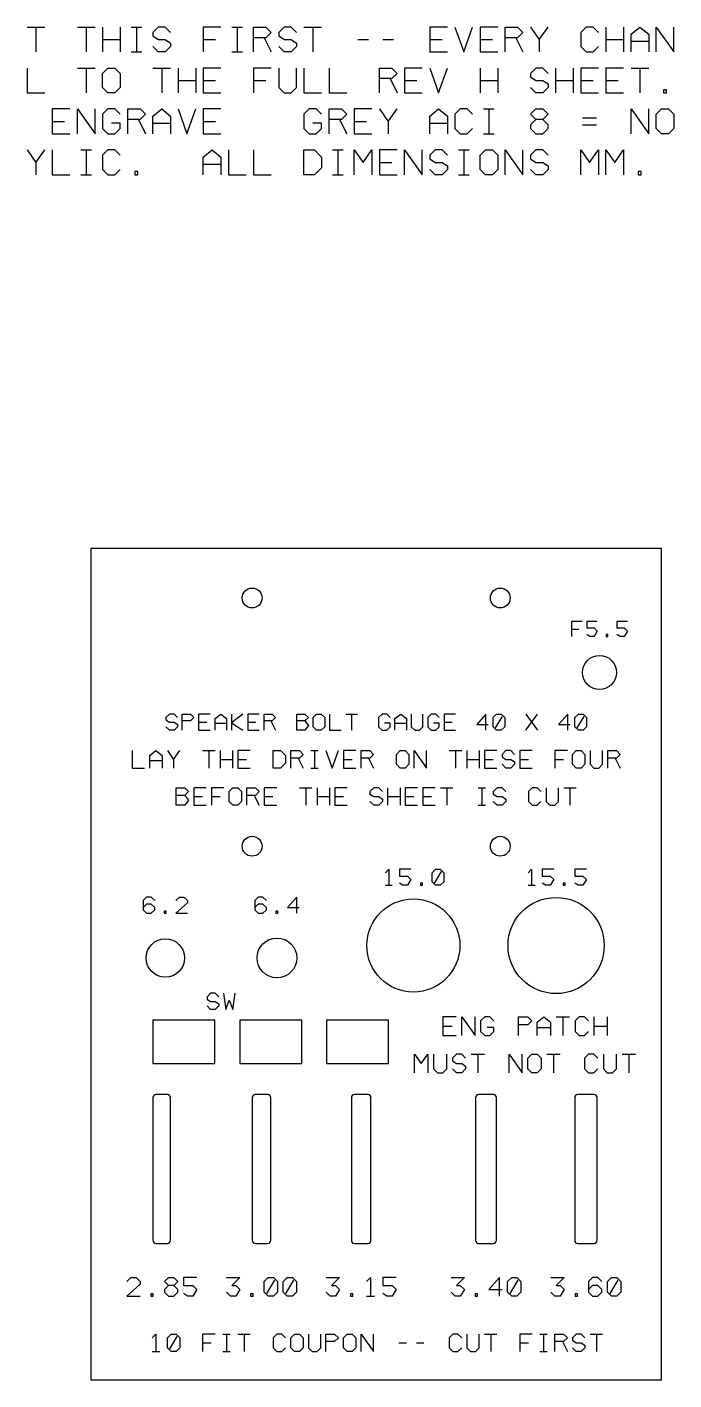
# Model space of a CAD drawing. Extents: x 10 to 458, y 10 to 228.
# Drawn here: x 131.7 to 236, y 10 to 228 of the extents above; entities that cross this region are included whole.
import ezdxf

# ---------------------------------------------------------------- set-up
doc = ezdxf.new("R2010")
doc.units = 0
for name, color, linetype in [('CUT', 1, 'Continuous'), ('ENGRAVE', 5, 'Continuous'), ('NOTES', 8, 'Continuous')]:
    doc.layers.add(name, color=color, linetype=linetype)

msp = doc.modelspace()

# ---------------------------------------------------------------- linework, layer by layer
at = {"layer": 'CUT', "color": 1}
msp.add_lwpolyline([(142, 10), (234, 10), (234, 144), (142, 144)], close=True, dxfattribs=at)
for points in [[(152.5, 32), (154.35, 32, 0.414214), (154.85, 32.5), (154.85, 55.5, 0.414214), (154.35, 56), (152.5, 56, 0.414214), (152, 55.5), (152, 32.5, 0.414214)], [(168.5, 32), (170.5, 32, 0.414214), (171, 32.5), (171, 55.5, 0.414214), (170.5, 56), (168.5, 56, 0.414214), (168, 55.5), (168, 32.5, 0.414214)], [(184.5, 32), (186.65, 32, 0.414214), (187.15, 32.5), (187.15, 55.5, 0.414214), (186.65, 56), (184.5, 56, 0.414214), (184, 55.5), (184, 32.5, 0.414214)], [(204.5, 32), (206.9, 32, 0.414214), (207.4, 32.5), (207.4, 55.5, 0.414214), (206.9, 56), (204.5, 56, 0.414214), (204, 55.5), (204, 32.5, 0.414214)], [(220.5, 32), (223.1, 32, 0.414214), (223.6, 32.5), (223.6, 55.5, 0.414214), (223.1, 56), (220.5, 56, 0.414214), (220, 55.5), (220, 32.5, 0.414214)]]:
    msp.add_lwpolyline(points, format="xyb", close=True, dxfattribs=at)
for centre, radius in [((168, 136), 1.6), ((208, 136), 1.6), ((224, 124), 2.75), ((168, 96), 1.6), ((208, 96), 1.6), ((194, 80), 7.5), ((217, 80), 7.75), ((154, 78), 3.1), ((172, 78), 3.2)]:
    msp.add_circle(centre, radius, dxfattribs=at)
at = {"layer": 'ENGRAVE', "color": 5}
for points in [[(221.21, 132.2), (219.49, 132.2), (219.49, 129.8)], [(219.49, 131), (220.69, 131)], [(223.64, 132.2), (221.93, 132.2), (221.93, 131.17), (223.13, 131.17), (223.64, 130.66), (223.13, 129.8), (222.44, 129.8), (221.93, 130.14)], [(228.51, 132.2), (226.79, 132.2), (226.79, 131.17), (227.99, 131.17), (228.51, 130.66), (227.99, 129.8), (227.31, 129.8), (226.79, 130.14)], [(225.05, 129.8), (225.35, 129.8), (225.35, 130.11), (225.05, 130.11), (225.05, 129.8)], [(155.96, 116.74), (155.41, 117.3), (154.66, 117.3), (154.11, 116.74), (154.11, 116.37), (154.66, 116), (155.41, 116), (155.96, 115.63), (155.96, 115.26), (155.41, 114.7), (154.66, 114.7), (154.11, 115.26)], [(156.74, 114.7), (156.74, 117.3), (158.04, 117.3), (158.6, 116.74), (158.04, 116.19), (156.74, 116.19)], [(161.24, 117.3), (159.38, 117.3), (159.38, 114.7), (161.24, 114.7)], [(159.38, 116), (160.68, 116)], [(162.02, 114.7), (162.02, 116.56), (162.95, 117.3), (163.88, 116.56), (163.88, 114.7)], [(162.02, 115.81), (163.88, 115.81)], [(164.66, 117.3), (164.66, 114.7)], [(166.51, 117.3), (164.66, 115.89)], [(164.66, 115.89), (166.51, 114.7)], [(169.15, 117.3), (167.29, 117.3), (167.29, 114.7), (169.15, 114.7)], [(167.29, 116), (168.59, 116)], [(169.93, 114.7), (169.93, 117.3), (171.23, 117.3), (171.79, 116.74), (171.23, 116.19), (169.93, 116.19)], [(171.04, 116.19), (171.79, 114.7)], [(175.2, 114.7), (175.2, 117.3), (176.5, 117.3), (177.06, 116.74), (176.5, 116.19), (175.2, 116.19)], [(176.5, 116.19), (177.06, 115.44), (176.5, 114.7), (175.2, 114.7)], [(178.4, 117.3), (179.14, 117.3), (179.7, 116.74), (179.7, 115.26), (179.14, 114.7), (178.4, 114.7), (177.84, 115.26), (177.84, 116.74), (178.4, 117.3)], [(180.48, 117.3), (180.48, 114.7), (182.34, 114.7)], [(183.12, 117.3), (184.97, 117.3)], [(184.04, 117.3), (184.04, 114.7)], [(190.25, 116.74), (189.69, 117.3), (188.95, 117.3), (188.39, 116.74), (188.39, 115.26), (188.95, 114.7), (189.69, 114.7), (190.25, 115.26), (190.25, 115.81), (189.32, 115.81)], [(191.03, 114.7), (191.03, 116.56), (191.96, 117.3), (192.88, 116.56), (192.88, 114.7)], [(191.03, 115.81), (192.88, 115.81)], [(193.66, 117.3), (193.66, 115.26), (194.22, 114.7), (194.96, 114.7), (195.52, 115.26), (195.52, 117.3)], [(198.16, 116.74), (197.6, 117.3), (196.86, 117.3), (196.3, 116.74), (196.3, 115.26), (196.86, 114.7), (197.6, 114.7), (198.16, 115.26), (198.16, 115.81), (197.23, 115.81)], [(200.8, 117.3), (198.94, 117.3), (198.94, 114.7), (200.8, 114.7)], [(198.94, 116), (200.24, 116)], [(205.7, 114.7), (205.7, 117.3), (204.21, 115.63), (206.07, 115.63)], [(207.41, 117.3), (208.15, 117.3), (208.71, 116.74), (208.71, 115.26), (208.15, 114.7), (207.41, 114.7), (206.85, 115.26), (206.85, 116.74), (207.41, 117.3)], [(207.22, 115.07), (208.34, 116.93)], [(212.12, 117.3), (213.98, 114.7)], [(212.12, 114.7), (213.98, 117.3)], [(218.88, 114.7), (218.88, 117.3), (217.4, 115.63), (219.26, 115.63)], [(220.59, 117.3), (221.34, 117.3), (221.89, 116.74), (221.89, 115.26), (221.34, 114.7), (220.59, 114.7), (220.04, 115.26), (220.04, 116.74), (220.59, 117.3)], [(220.41, 115.07), (221.52, 116.93)], [(148.66, 111.4), (148.66, 108.6), (150.66, 108.6)], [(151.5, 108.6), (151.5, 110.6), (152.5, 111.4), (153.5, 110.6), (153.5, 108.6)], [(154.34, 111.4), (155.34, 110), (156.34, 111.4)], [(160.02, 111.4), (162.02, 111.4)], [(161.02, 111.4), (161.02, 108.6)], [(162.86, 111.4), (162.86, 108.6)], [(164.86, 111.4), (164.86, 108.6)], [(167.7, 111.4), (165.7, 111.4), (165.7, 108.6), (167.7, 108.6)], [(171.38, 108.6), (171.38, 111.4), (172.58, 111.4), (173.38, 110.6), (173.38, 109.4), (172.58, 108.6), (171.38, 108.6)], [(174.22, 108.6), (174.22, 111.4), (175.62, 111.4), (176.22, 110.8), (175.62, 110.2), (174.22, 110.2)], [(177.46, 111.4), (178.66, 111.4)], [(178.06, 111.4), (178.06, 108.6)], [(179.9, 111.4), (180.9, 108.6), (181.9, 111.4)], [(184.74, 111.4), (182.74, 111.4), (182.74, 108.6), (184.74, 108.6)], [(185.58, 108.6), (185.58, 111.4), (186.98, 111.4), (187.58, 110.8), (186.98, 110.2), (185.58, 110.2)], [(191.86, 111.4), (192.66, 111.4), (193.26, 110.8), (193.26, 109.2), (192.66, 108.6), (191.86, 108.6), (191.26, 109.2), (191.26, 110.8), (191.86, 111.4)], [(194.1, 108.6), (194.1, 111.4), (196.1, 108.6), (196.1, 111.4)], [(199.78, 111.4), (201.78, 111.4)], [(200.78, 111.4), (200.78, 108.6)], [(202.62, 111.4), (202.62, 108.6)], [(204.62, 111.4), (204.62, 108.6)], [(207.46, 111.4), (205.46, 111.4), (205.46, 108.6), (207.46, 108.6)], [(210.3, 110.8), (209.7, 111.4), (208.9, 111.4), (208.3, 110.8), (208.3, 110.4), (208.9, 110), (209.7, 110), (210.3, 109.6), (210.3, 109.2), (209.7, 108.6), (208.9, 108.6), (208.3, 109.2)], [(213.14, 111.4), (211.14, 111.4), (211.14, 108.6), (213.14, 108.6)], [(218.82, 111.4), (216.82, 111.4), (216.82, 108.6)], [(220.26, 111.4), (221.06, 111.4), (221.66, 110.8), (221.66, 109.2), (221.06, 108.6), (220.26, 108.6), (219.66, 109.2), (219.66, 110.8), (220.26, 111.4)], [(222.5, 111.4), (222.5, 109.2), (223.1, 108.6), (223.9, 108.6), (224.5, 109.2), (224.5, 111.4)], [(225.34, 108.6), (225.34, 111.4), (226.74, 111.4), (227.34, 110.8), (226.74, 110.2), (225.34, 110.2)], [(151.5, 109.8), (153.5, 109.8)], [(155.34, 110), (155.34, 108.6)], [(162.86, 110), (164.86, 110)], [(165.7, 110), (167.1, 110)], [(175.42, 110.2), (176.22, 108.6)], [(182.74, 110), (184.14, 110)], [(186.78, 110.2), (187.58, 108.6)], [(202.62, 110), (204.62, 110)], [(205.46, 110), (206.86, 110)], [(211.14, 110), (212.54, 110)], [(216.82, 110), (218.22, 110)], [(226.54, 110.2), (227.34, 108.6)], [(177.46, 108.6), (178.66, 108.6)], [(155.76, 102.6), (155.76, 105.4), (157.16, 105.4), (157.76, 104.8), (157.16, 104.2), (155.76, 104.2)], [(160.6, 105.4), (158.6, 105.4), (158.6, 102.6), (160.6, 102.6)], [(163.44, 105.4), (161.44, 105.4), (161.44, 102.6)], [(164.88, 105.4), (165.68, 105.4), (166.28, 104.8), (166.28, 103.2), (165.68, 102.6), (164.88, 102.6), (164.28, 103.2), (164.28, 104.8), (164.88, 105.4)], [(167.12, 102.6), (167.12, 105.4), (168.52, 105.4), (169.12, 104.8), (168.52, 104.2), (167.12, 104.2)], [(171.96, 105.4), (169.96, 105.4), (169.96, 102.6), (171.96, 102.6)], [(175.64, 105.4), (177.64, 105.4)], [(176.64, 105.4), (176.64, 102.6)], [(178.48, 105.4), (178.48, 102.6)], [(180.48, 105.4), (180.48, 102.6)], [(183.32, 105.4), (181.32, 105.4), (181.32, 102.6), (183.32, 102.6)], [(189, 104.8), (188.4, 105.4), (187.6, 105.4), (187, 104.8), (187, 104.4), (187.6, 104), (188.4, 104), (189, 103.6), (189, 103.2), (188.4, 102.6), (187.6, 102.6), (187, 103.2)], [(189.84, 105.4), (189.84, 102.6)], [(191.84, 105.4), (191.84, 102.6)], [(194.68, 105.4), (192.68, 105.4), (192.68, 102.6), (194.68, 102.6)], [(197.52, 105.4), (195.52, 105.4), (195.52, 102.6), (197.52, 102.6)], [(198.36, 105.4), (200.36, 105.4)], [(199.36, 105.4), (199.36, 102.6)], [(204.44, 105.4), (205.64, 105.4)], [(205.04, 105.4), (205.04, 102.6)], [(208.88, 104.8), (208.28, 105.4), (207.48, 105.4), (206.88, 104.8), (206.88, 104.4), (207.48, 104), (208.28, 104), (208.88, 103.6), (208.88, 103.2), (208.28, 102.6), (207.48, 102.6), (206.88, 103.2)], [(214.56, 104.8), (213.96, 105.4), (213.16, 105.4), (212.56, 104.8), (212.56, 103.2), (213.16, 102.6), (213.96, 102.6), (214.56, 103.2)], [(215.4, 105.4), (215.4, 103.2), (216, 102.6), (216.8, 102.6), (217.4, 103.2), (217.4, 105.4)], [(218.24, 105.4), (220.24, 105.4)], [(219.24, 105.4), (219.24, 102.6)], [(157.16, 104.2), (157.76, 103.4), (157.16, 102.6), (155.76, 102.6)], [(158.6, 104), (160, 104)], [(161.44, 104), (162.84, 104)], [(168.32, 104.2), (169.12, 102.6)], [(169.96, 104), (171.36, 104)], [(178.48, 104), (180.48, 104)], [(181.32, 104), (182.72, 104)], [(189.84, 104), (191.84, 104)], [(192.68, 104), (194.08, 104)], [(195.52, 104), (196.92, 104)], [(204.44, 102.6), (205.64, 102.6)], [(189.49, 91.74), (190.04, 92.3), (190.04, 89.7)], [(193.61, 92.3), (191.75, 92.3), (191.75, 91.19), (193.05, 91.19), (193.61, 90.63), (193.05, 89.7), (192.31, 89.7), (191.75, 90.07)], [(197.58, 92.3), (198.33, 92.3), (198.88, 91.74), (198.88, 90.26), (198.33, 89.7), (197.58, 89.7), (197.03, 90.26), (197.03, 91.74), (197.58, 92.3)], [(197.4, 90.07), (198.51, 91.93)], [(212.49, 91.74), (213.04, 92.3), (213.04, 89.7)], [(216.61, 92.3), (214.75, 92.3), (214.75, 91.19), (216.05, 91.19), (216.61, 90.63), (216.05, 89.7), (215.31, 89.7), (214.75, 90.07)], [(221.88, 92.3), (220.03, 92.3), (220.03, 91.19), (221.33, 91.19), (221.88, 90.63), (221.33, 89.7), (220.58, 89.7), (220.03, 90.07)], [(189.49, 89.7), (190.6, 89.7)], [(195.13, 89.7), (195.47, 89.7), (195.47, 90.03), (195.13, 90.03), (195.13, 89.7)], [(212.49, 89.7), (213.6, 89.7)], [(218.13, 89.7), (218.47, 89.7), (218.47, 90.03), (218.13, 90.03), (218.13, 89.7)], [(152.29, 87.24), (151.73, 87.8), (150.99, 87.8), (150.43, 87.24), (150.43, 85.76), (150.99, 85.2), (151.73, 85.2), (152.29, 85.76), (152.29, 86.13), (151.73, 86.69), (150.99, 86.69), (150.43, 86.13)], [(155.71, 87.24), (156.27, 87.8), (157.01, 87.8), (157.57, 87.24), (157.57, 86.87), (155.71, 85.2), (157.57, 85.2)], [(170.29, 87.24), (169.73, 87.8), (168.99, 87.8), (168.43, 87.24), (168.43, 85.76), (168.99, 85.2), (169.73, 85.2), (170.29, 85.76), (170.29, 86.13), (169.73, 86.69), (168.99, 86.69), (168.43, 86.13)], [(175.19, 85.2), (175.19, 87.8), (173.71, 86.13), (175.57, 86.13)], [(153.81, 85.2), (154.15, 85.2), (154.15, 85.53), (153.81, 85.53), (153.81, 85.2)], [(171.81, 85.2), (172.15, 85.2), (172.15, 85.53), (171.81, 85.53), (171.81, 85.2)], [(162.61, 71.74), (162.05, 72.3), (161.31, 72.3), (160.75, 71.74), (160.75, 71.37), (161.31, 71), (162.05, 71), (162.61, 70.63), (162.61, 70.26), (162.05, 69.7), (161.31, 69.7), (160.75, 70.26)], [(163.39, 72.3), (163.76, 69.7), (164.32, 71.19), (164.88, 69.7), (165.25, 72.3)], [(200.9, 68.5), (198.76, 68.5), (198.76, 65.5), (200.9, 65.5)], [(201.8, 65.5), (201.8, 68.5), (203.94, 65.5), (203.94, 68.5)], [(206.99, 67.86), (206.34, 68.5), (205.49, 68.5), (204.84, 67.86), (204.84, 66.14), (205.49, 65.5), (206.34, 65.5), (206.99, 66.14), (206.99, 66.79), (205.91, 66.79)], [(210.93, 65.5), (210.93, 68.5), (212.43, 68.5), (213.07, 67.86), (212.43, 67.21), (210.93, 67.21)], [(213.97, 65.5), (213.97, 67.64), (215.04, 68.5), (216.11, 67.64), (216.11, 65.5)], [(217.01, 68.5), (219.16, 68.5)], [(218.09, 68.5), (218.09, 65.5)], [(222.2, 67.86), (221.56, 68.5), (220.7, 68.5), (220.06, 67.86), (220.06, 66.14), (220.7, 65.5), (221.56, 65.5), (222.2, 66.14)], [(223.1, 68.5), (223.1, 65.5)], [(225.24, 68.5), (225.24, 65.5)], [(198.76, 67), (200.26, 67)], [(213.97, 66.79), (216.11, 66.79)], [(223.1, 67), (225.24, 67)], [(194.19, 59.5), (194.19, 62.5), (195.26, 61), (196.34, 62.5), (196.34, 59.5)], [(197.24, 62.5), (197.24, 60.14), (197.88, 59.5), (198.74, 59.5), (199.38, 60.14), (199.38, 62.5)], [(202.42, 61.86), (201.78, 62.5), (200.92, 62.5), (200.28, 61.86), (200.28, 61.43), (200.92, 61), (201.78, 61), (202.42, 60.57), (202.42, 60.14), (201.78, 59.5), (200.92, 59.5), (200.28, 60.14)], [(203.32, 62.5), (205.46, 62.5)], [(204.39, 62.5), (204.39, 59.5)], [(209.41, 59.5), (209.41, 62.5), (211.55, 59.5), (211.55, 62.5)], [(213.09, 62.5), (213.95, 62.5), (214.59, 61.86), (214.59, 60.14), (213.95, 59.5), (213.09, 59.5), (212.45, 60.14), (212.45, 61.86), (213.09, 62.5)], [(215.49, 62.5), (217.64, 62.5)], [(216.56, 62.5), (216.56, 59.5)], [(223.72, 61.86), (223.08, 62.5), (222.22, 62.5), (221.58, 61.86), (221.58, 60.14), (222.22, 59.5), (223.08, 59.5), (223.72, 60.14)], [(224.62, 62.5), (224.62, 60.14), (225.26, 59.5), (226.12, 59.5), (226.76, 60.14), (226.76, 62.5)], [(227.66, 62.5), (229.81, 62.5)], [(228.74, 62.5), (228.74, 59.5)], [(147.79, 25.86), (148.43, 26.5), (149.29, 26.5), (149.93, 25.86), (149.93, 25.43), (147.79, 23.5), (149.93, 23.5)], [(154.52, 25.21), (153.88, 25.86), (154.52, 26.5), (155.38, 26.5), (156.02, 25.86), (155.38, 25.21), (154.52, 25.21), (153.88, 24.57), (153.88, 24.14), (154.52, 23.5), (155.38, 23.5), (156.02, 24.14), (156.02, 24.57), (155.38, 25.21)], [(159.06, 26.5), (156.92, 26.5), (156.92, 25.21), (158.42, 25.21), (159.06, 24.57), (158.42, 23.5), (157.56, 23.5), (156.92, 23.93)], [(163.86, 26.5), (166.01, 26.5), (164.72, 25.21), (165.36, 25.21), (166.01, 24.57), (165.36, 23.5), (164.51, 23.5), (163.86, 24.14)], [(170.59, 26.5), (171.45, 26.5), (172.09, 25.86), (172.09, 24.14), (171.45, 23.5), (170.59, 23.5), (169.95, 24.14), (169.95, 25.86), (170.59, 26.5)], [(173.64, 26.5), (174.49, 26.5), (175.14, 25.86), (175.14, 24.14), (174.49, 23.5), (173.64, 23.5), (172.99, 24.14), (172.99, 25.86), (173.64, 26.5)], [(179.94, 26.5), (182.08, 26.5), (180.8, 25.21), (181.44, 25.21), (182.08, 24.57), (181.44, 23.5), (180.58, 23.5), (179.94, 24.14)], [(186.45, 25.86), (187.1, 26.5), (187.1, 23.5)], [(191.21, 26.5), (189.07, 26.5), (189.07, 25.21), (190.57, 25.21), (191.21, 24.57), (190.57, 23.5), (189.71, 23.5), (189.07, 23.93)], [(200.06, 26.5), (202.21, 26.5), (200.92, 25.21), (201.56, 25.21), (202.21, 24.57), (201.56, 23.5), (200.71, 23.5), (200.06, 24.14)], [(207.86, 23.5), (207.86, 26.5), (206.15, 24.57), (208.29, 24.57)], [(209.84, 26.5), (210.69, 26.5), (211.34, 25.86), (211.34, 24.14), (210.69, 23.5), (209.84, 23.5), (209.19, 24.14), (209.19, 25.86), (209.84, 26.5)], [(216.16, 26.5), (218.31, 26.5), (217.02, 25.21), (217.66, 25.21), (218.31, 24.57), (217.66, 23.5), (216.81, 23.5), (216.16, 24.14)], [(224.39, 25.86), (223.75, 26.5), (222.89, 26.5), (222.25, 25.86), (222.25, 24.14), (222.89, 23.5), (223.75, 23.5), (224.39, 24.14), (224.39, 24.57), (223.75, 25.21), (222.89, 25.21), (222.25, 24.57)], [(225.94, 26.5), (226.79, 26.5), (227.44, 25.86), (227.44, 24.14), (226.79, 23.5), (225.94, 23.5), (225.29, 24.14), (225.29, 25.86), (225.94, 26.5)], [(170.38, 23.93), (171.66, 26.07)], [(173.42, 23.93), (174.71, 26.07)], [(209.62, 23.93), (210.91, 26.07)], [(225.72, 23.93), (227.01, 26.07)], [(151.69, 23.5), (152.07, 23.5), (152.07, 23.89), (151.69, 23.89), (151.69, 23.5)], [(167.76, 23.5), (168.15, 23.5), (168.15, 23.89), (167.76, 23.89), (167.76, 23.5)], [(183.84, 23.5), (184.22, 23.5), (184.22, 23.89), (183.84, 23.89), (183.84, 23.5)], [(186.45, 23.5), (187.74, 23.5)], [(203.96, 23.5), (204.35, 23.5), (204.35, 23.89), (203.96, 23.89), (203.96, 23.5)], [(220.06, 23.5), (220.45, 23.5), (220.45, 23.89), (220.06, 23.89), (220.06, 23.5)], [(151.9, 16.8), (152.5, 17.4), (152.5, 14.6)], [(154.94, 17.4), (155.74, 17.4), (156.34, 16.8), (156.34, 15.2), (155.74, 14.6), (154.94, 14.6), (154.34, 15.2), (154.34, 16.8), (154.94, 17.4)], [(154.74, 15), (155.94, 17)], [(162.02, 17.4), (160.02, 17.4), (160.02, 14.6)], [(160.02, 16), (161.42, 16)], [(163.26, 17.4), (164.46, 17.4)], [(163.86, 17.4), (163.86, 14.6)], [(165.7, 17.4), (167.7, 17.4)], [(166.7, 17.4), (166.7, 14.6)], [(173.38, 16.8), (172.78, 17.4), (171.98, 17.4), (171.38, 16.8), (171.38, 15.2), (171.98, 14.6), (172.78, 14.6), (173.38, 15.2)], [(174.82, 17.4), (175.62, 17.4), (176.22, 16.8), (176.22, 15.2), (175.62, 14.6), (174.82, 14.6), (174.22, 15.2), (174.22, 16.8), (174.82, 17.4)], [(177.06, 17.4), (177.06, 15.2), (177.66, 14.6), (178.46, 14.6), (179.06, 15.2), (179.06, 17.4)], [(179.9, 14.6), (179.9, 17.4), (181.3, 17.4), (181.9, 16.8), (181.3, 16.2), (179.9, 16.2)], [(183.34, 17.4), (184.14, 17.4), (184.74, 16.8), (184.74, 15.2), (184.14, 14.6), (183.34, 14.6), (182.74, 15.2), (182.74, 16.8), (183.34, 17.4)], [(185.58, 14.6), (185.58, 17.4), (187.58, 14.6), (187.58, 17.4)], [(191.66, 16), (192.86, 16)], [(194.5, 16), (195.7, 16)], [(201.78, 16.8), (201.18, 17.4), (200.38, 17.4), (199.78, 16.8), (199.78, 15.2), (200.38, 14.6), (201.18, 14.6), (201.78, 15.2)], [(202.62, 17.4), (202.62, 15.2), (203.22, 14.6), (204.02, 14.6), (204.62, 15.2), (204.62, 17.4)], [(205.46, 17.4), (207.46, 17.4)], [(206.46, 17.4), (206.46, 14.6)], [(213.14, 17.4), (211.14, 17.4), (211.14, 14.6)], [(211.14, 16), (212.54, 16)], [(214.38, 17.4), (215.58, 17.4)], [(214.98, 17.4), (214.98, 14.6)], [(216.82, 14.6), (216.82, 17.4), (218.22, 17.4), (218.82, 16.8), (218.22, 16.2), (216.82, 16.2)], [(218.02, 16.2), (218.82, 14.6)], [(221.66, 16.8), (221.06, 17.4), (220.26, 17.4), (219.66, 16.8), (219.66, 16.4), (220.26, 16), (221.06, 16), (221.66, 15.6), (221.66, 15.2), (221.06, 14.6), (220.26, 14.6), (219.66, 15.2)], [(222.5, 17.4), (224.5, 17.4)], [(223.5, 17.4), (223.5, 14.6)], [(151.9, 14.6), (153.1, 14.6)], [(163.26, 14.6), (164.46, 14.6)], [(214.38, 14.6), (215.58, 14.6)]]:
    msp.add_lwpolyline(points, dxfattribs=at)
for points in [[(152, 61), (162, 61), (162, 68), (152, 68)], [(166, 61), (176, 61), (176, 68), (166, 68)], [(180, 61), (190, 61), (190, 68), (180, 68)]]:
    msp.add_lwpolyline(points, close=True, dxfattribs=at)
at = {"layer": 'NOTES', "color": 8}
for points in [[(131.71, 228), (134.57, 228)], [(133.14, 228), (133.14, 224)], [(139.83, 228), (142.69, 228)], [(141.26, 228), (141.26, 224)], [(143.89, 228), (143.89, 224)], [(146.74, 228), (146.74, 224)], [(148.51, 228), (150.23, 228)], [(149.37, 228), (149.37, 224)], [(154.86, 227.14), (154, 228), (152.86, 228), (152, 227.14), (152, 226.57), (152.86, 226), (154, 226), (154.86, 225.43), (154.86, 224.86), (154, 224), (152.86, 224), (152, 224.86)], [(162.97, 228), (160.11, 228), (160.11, 224)], [(164.74, 228), (166.46, 228)], [(165.6, 228), (165.6, 224)], [(168.23, 224), (168.23, 228), (170.23, 228), (171.09, 227.14), (170.23, 226.29), (168.23, 226.29)], [(175.14, 227.14), (174.29, 228), (173.14, 228), (172.29, 227.14), (172.29, 226.57), (173.14, 226), (174.29, 226), (175.14, 225.43), (175.14, 224.86), (174.29, 224), (173.14, 224), (172.29, 224.86)], [(176.34, 228), (179.2, 228)], [(177.77, 228), (177.77, 224)], [(199.49, 228), (196.63, 228), (196.63, 224), (199.49, 224)], [(200.69, 228), (202.11, 224), (203.54, 228)], [(207.6, 228), (204.74, 228), (204.74, 224), (207.6, 224)], [(208.8, 224), (208.8, 228), (210.8, 228), (211.66, 227.14), (210.8, 226.29), (208.8, 226.29)], [(212.86, 228), (214.29, 226), (215.71, 228)], [(223.83, 227.14), (222.97, 228), (221.83, 228), (220.97, 227.14), (220.97, 224.86), (221.83, 224), (222.97, 224), (223.83, 224.86)], [(225.03, 228), (225.03, 224)], [(227.89, 228), (227.89, 224)], [(229.09, 224), (229.09, 226.86), (230.51, 228), (231.94, 226.86), (231.94, 224)], [(233.14, 224), (233.14, 228), (236, 224), (236, 228)], [(143.89, 226), (146.74, 226)], [(160.11, 226), (162.11, 226)], [(169.94, 226.29), (171.09, 224)], [(185.03, 226), (186.74, 226)], [(189.09, 226), (190.8, 226)], [(196.63, 226), (198.63, 226)], [(204.74, 226), (206.74, 226)], [(210.51, 226.29), (211.66, 224)], [(214.29, 226), (214.29, 224)], [(225.03, 226), (227.89, 226)], [(229.09, 225.71), (231.94, 225.71)], [(148.51, 224), (150.23, 224)], [(164.74, 224), (166.46, 224)], [(131.71, 221.4), (131.71, 217.4), (134.57, 217.4)], [(139.83, 221.4), (142.69, 221.4)], [(141.26, 221.4), (141.26, 217.4)], [(144.74, 221.4), (145.89, 221.4), (146.74, 220.54), (146.74, 218.26), (145.89, 217.4), (144.74, 217.4), (143.89, 218.26), (143.89, 220.54), (144.74, 221.4)], [(152, 221.4), (154.86, 221.4)], [(153.43, 221.4), (153.43, 217.4)], [(156.06, 221.4), (156.06, 217.4)], [(158.91, 221.4), (158.91, 217.4)], [(162.97, 221.4), (160.11, 221.4), (160.11, 217.4), (162.97, 217.4)], [(171.09, 221.4), (168.23, 221.4), (168.23, 217.4)], [(172.29, 221.4), (172.29, 218.26), (173.14, 217.4), (174.29, 217.4), (175.14, 218.26), (175.14, 221.4)], [(176.34, 221.4), (176.34, 217.4), (179.2, 217.4)], [(180.4, 221.4), (180.4, 217.4), (183.26, 217.4)], [(188.51, 217.4), (188.51, 221.4), (190.51, 221.4), (191.37, 220.54), (190.51, 219.69), (188.51, 219.69)], [(195.43, 221.4), (192.57, 221.4), (192.57, 217.4), (195.43, 217.4)], [(196.63, 221.4), (198.06, 217.4), (199.49, 221.4)], [(204.74, 221.4), (204.74, 217.4)], [(207.6, 221.4), (207.6, 217.4)], [(215.71, 220.54), (214.86, 221.4), (213.71, 221.4), (212.86, 220.54), (212.86, 219.97), (213.71, 219.4), (214.86, 219.4), (215.71, 218.83), (215.71, 218.26), (214.86, 217.4), (213.71, 217.4), (212.86, 218.26)], [(216.91, 221.4), (216.91, 217.4)], [(219.77, 221.4), (219.77, 217.4)], [(223.83, 221.4), (220.97, 221.4), (220.97, 217.4), (223.83, 217.4)], [(227.89, 221.4), (225.03, 221.4), (225.03, 217.4), (227.89, 217.4)], [(229.09, 221.4), (231.94, 221.4)], [(230.51, 221.4), (230.51, 217.4)], [(156.06, 219.4), (158.91, 219.4)], [(160.11, 219.4), (162.11, 219.4)], [(168.23, 219.4), (170.23, 219.4)], [(190.23, 219.69), (191.37, 217.4)], [(192.57, 219.4), (194.57, 219.4)], [(204.74, 219.4), (207.6, 219.4)], [(216.91, 219.4), (219.77, 219.4)], [(220.97, 219.4), (222.97, 219.4)], [(225.03, 219.4), (227.03, 219.4)], [(234.29, 217.4), (234.8, 217.4), (234.8, 217.91), (234.29, 217.91), (234.29, 217.4)], [(138.63, 214.8), (135.77, 214.8), (135.77, 210.8), (138.63, 210.8)], [(139.83, 210.8), (139.83, 214.8), (142.69, 210.8), (142.69, 214.8)], [(146.74, 213.94), (145.89, 214.8), (144.74, 214.8), (143.89, 213.94), (143.89, 211.66), (144.74, 210.8), (145.89, 210.8), (146.74, 211.66), (146.74, 212.51), (145.31, 212.51)], [(147.94, 210.8), (147.94, 214.8), (149.94, 214.8), (150.8, 213.94), (149.94, 213.09), (147.94, 213.09)], [(152, 210.8), (152, 213.66), (153.43, 214.8), (154.86, 213.66), (154.86, 210.8)], [(156.06, 214.8), (157.49, 210.8), (158.91, 214.8)], [(162.97, 214.8), (160.11, 214.8), (160.11, 210.8), (162.97, 210.8)], [(179.2, 213.94), (178.34, 214.8), (177.2, 214.8), (176.34, 213.94), (176.34, 211.66), (177.2, 210.8), (178.34, 210.8), (179.2, 211.66), (179.2, 212.51), (177.77, 212.51)], [(180.4, 210.8), (180.4, 214.8), (182.4, 214.8), (183.26, 213.94), (182.4, 213.09), (180.4, 213.09)], [(187.31, 214.8), (184.46, 214.8), (184.46, 210.8), (187.31, 210.8)], [(188.51, 214.8), (189.94, 212.8), (191.37, 214.8)], [(196.63, 210.8), (196.63, 213.66), (198.06, 214.8), (199.49, 213.66), (199.49, 210.8)], [(203.54, 213.94), (202.69, 214.8), (201.54, 214.8), (200.69, 213.94), (200.69, 211.66), (201.54, 210.8), (202.69, 210.8), (203.54, 211.66)], [(205.31, 214.8), (207.03, 214.8)], [(206.17, 214.8), (206.17, 210.8)], [(213.71, 213.09), (212.86, 213.94), (213.71, 214.8), (214.86, 214.8), (215.71, 213.94), (214.86, 213.09), (213.71, 213.09), (212.86, 212.23), (212.86, 211.66), (213.71, 210.8), (214.86, 210.8), (215.71, 211.66), (215.71, 212.23), (214.86, 213.09)], [(229.09, 210.8), (229.09, 214.8), (231.94, 210.8), (231.94, 214.8)], [(234, 214.8), (235.14, 214.8), (236, 213.94), (236, 211.66), (235.14, 210.8), (234, 210.8), (233.14, 211.66), (233.14, 213.94), (234, 214.8)], [(135.77, 212.8), (137.77, 212.8)], [(149.66, 213.09), (150.8, 210.8)], [(152, 212.51), (154.86, 212.51)], [(160.11, 212.8), (162.11, 212.8)], [(182.11, 213.09), (183.26, 210.8)], [(184.46, 212.8), (186.46, 212.8)], [(189.94, 212.8), (189.94, 210.8)], [(196.63, 212.51), (199.49, 212.51)], [(221.26, 213.37), (223.54, 213.37)], [(221.26, 212.23), (223.54, 212.23)], [(205.31, 210.8), (207.03, 210.8)], [(131.71, 208.2), (133.14, 206.2), (134.57, 208.2)], [(135.77, 208.2), (135.77, 204.2), (138.63, 204.2)], [(140.4, 208.2), (142.11, 208.2)], [(141.26, 208.2), (141.26, 204.2)], [(146.74, 207.34), (145.89, 208.2), (144.74, 208.2), (143.89, 207.34), (143.89, 205.06), (144.74, 204.2), (145.89, 204.2), (146.74, 205.06)], [(160.11, 204.2), (160.11, 207.06), (161.54, 208.2), (162.97, 207.06), (162.97, 204.2)], [(164.17, 208.2), (164.17, 204.2), (167.03, 204.2)], [(168.23, 208.2), (168.23, 204.2), (171.09, 204.2)], [(176.34, 204.2), (176.34, 208.2), (178.06, 208.2), (179.2, 207.06), (179.2, 205.34), (178.06, 204.2), (176.34, 204.2)], [(180.97, 208.2), (182.69, 208.2)], [(181.83, 208.2), (181.83, 204.2)], [(184.46, 204.2), (184.46, 208.2), (185.89, 206.2), (187.31, 208.2), (187.31, 204.2)], [(191.37, 208.2), (188.51, 208.2), (188.51, 204.2), (191.37, 204.2)], [(192.57, 204.2), (192.57, 208.2), (195.43, 204.2), (195.43, 208.2)], [(199.49, 207.34), (198.63, 208.2), (197.49, 208.2), (196.63, 207.34), (196.63, 206.77), (197.49, 206.2), (198.63, 206.2), (199.49, 205.63), (199.49, 205.06), (198.63, 204.2), (197.49, 204.2), (196.63, 205.06)], [(201.26, 208.2), (202.97, 208.2)], [(202.11, 208.2), (202.11, 204.2)], [(205.6, 208.2), (206.74, 208.2), (207.6, 207.34), (207.6, 205.06), (206.74, 204.2), (205.6, 204.2), (204.74, 205.06), (204.74, 207.34), (205.6, 208.2)], [(208.8, 204.2), (208.8, 208.2), (211.66, 204.2), (211.66, 208.2)], [(215.71, 207.34), (214.86, 208.2), (213.71, 208.2), (212.86, 207.34), (212.86, 206.77), (213.71, 206.2), (214.86, 206.2), (215.71, 205.63), (215.71, 205.06), (214.86, 204.2), (213.71, 204.2), (212.86, 205.06)], [(220.97, 204.2), (220.97, 208.2), (222.4, 206.2), (223.83, 208.2), (223.83, 204.2)], [(225.03, 204.2), (225.03, 208.2), (226.46, 206.2), (227.89, 208.2), (227.89, 204.2)], [(133.14, 206.2), (133.14, 204.2)], [(160.11, 205.91), (162.97, 205.91)], [(188.51, 206.2), (190.51, 206.2)], [(140.4, 204.2), (142.11, 204.2)], [(149.09, 204.2), (149.6, 204.2), (149.6, 204.71), (149.09, 204.71), (149.09, 204.2)], [(180.97, 204.2), (182.69, 204.2)], [(201.26, 204.2), (202.97, 204.2)], [(230.23, 204.2), (230.74, 204.2), (230.74, 204.71), (230.23, 204.71), (230.23, 204.2)]]:
    msp.add_lwpolyline(points, dxfattribs=at)

doc.saveas('drawing.dxf')
